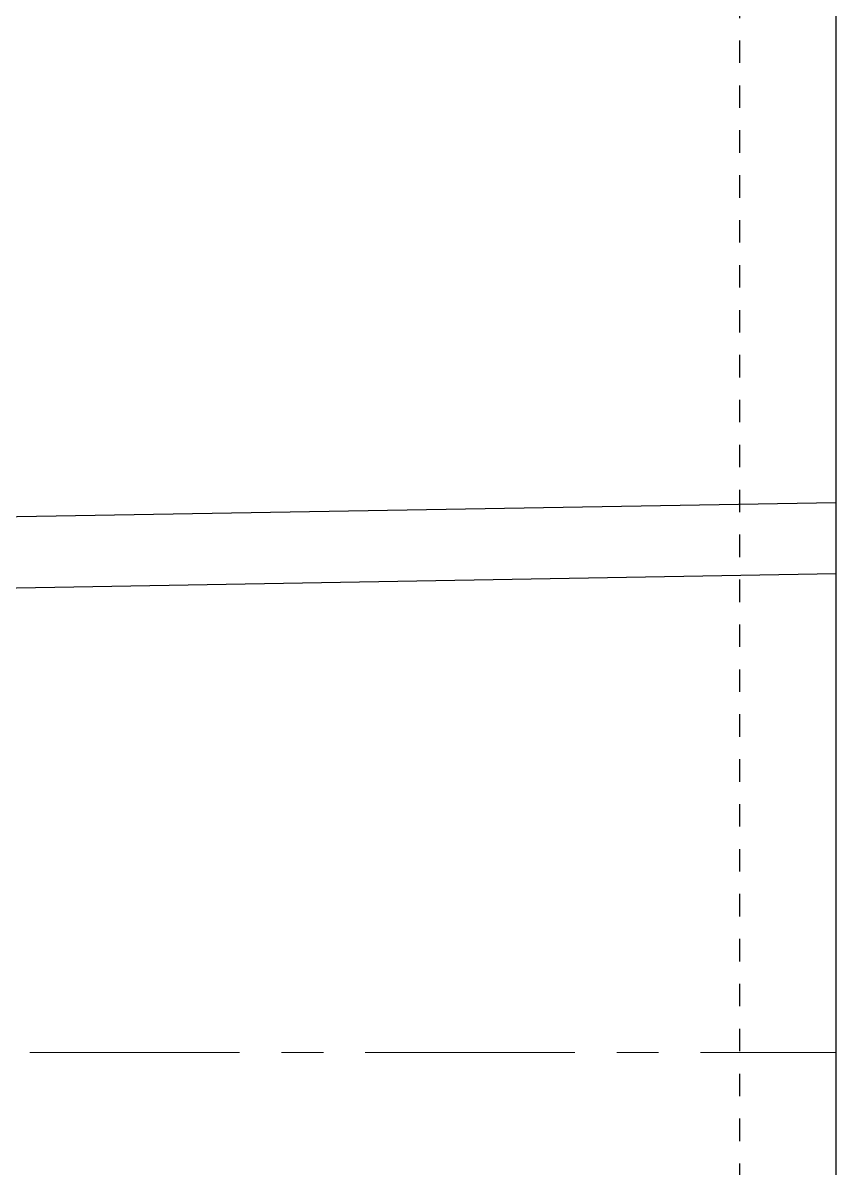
# Model space of a CAD drawing. Header units: millimetres. Extents: x 1540 to 3369, y -3458 to 1222.
# Drawn here: x 2425.6 to 2484.7, y -434.2 to -350.9 of the extents above; entities that cross this region are included whole.
import ezdxf

# ---------------------------------------------------------------- set-up
doc = ezdxf.new("R2010")
doc.units = ezdxf.units.MM
doc.header["$LTSCALE"] = 16.335
doc.linetypes.add('CENTER', pattern=[0.6, 0.375, -0.075, 0.075, -0.075])
doc.linetypes.add('HIDDEN', pattern=[0.2, 0.1, -0.1])
doc.layers.add('21', color=7, linetype='CONTINUOUS')
doc.layers.add('center', color=1, linetype='CENTER', lineweight=9)

msp = doc.modelspace()

# ---------------------------------------------------------------- linework, layer by layer
at = {"layer": '21', "color": 8, "linetype": 'HIDDEN'}
msp.add_line((2477.711, -585.737), (2477.711, -265.737), dxfattribs=at)
at = {"layer": '21', "color": 7, "linetype": 'Continuous'}
for p, q in [((2484.711, -585.737), (2484.711, -265.737)), ((2399.754, -387.22), (2484.711, -385.737)), ((2484.711, -390.938), (2399.845, -392.419))]:
    msp.add_line(p, q, dxfattribs=at)
at = {"layer": 'center', "color": 1, "linetype": 'CENTER', "ltscale": 2.487909}
msp.add_line((2084.711, -425.737), (2484.711, -425.737), dxfattribs=at)

doc.saveas('drawing.dxf')
